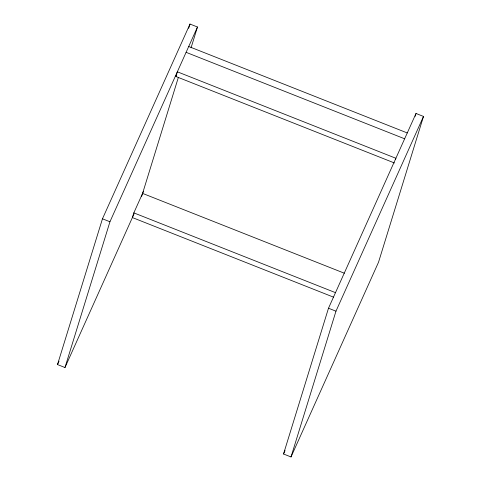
<?xml version="1.0" encoding="UTF-8"?>
<svg xmlns="http://www.w3.org/2000/svg" width="481" height="481" viewBox="0 0 481 481"><rect width="100%" height="100%" fill="white"/><g stroke="black" fill="none" stroke-linecap="round" stroke-linejoin="round"><path stroke-width="0.72" d="M134.085 213.78L64.983 367.526L57.504 364.568L102.465 218.801L189.989 24.05L197.475 27.008L191.047 47.835M64.983 367.526L109.951 221.759L197.475 27.008M188.66 28.361L189.989 24.05M143.506 191.342L133.832 212.867L132.377 217.568L333.465 297.126M394.432 162.969L175.89 76.503L177.345 71.801L395.881 158.267L395.472 159.608M141.546 196.753L178.367 77.393M283.525 453.992L328.493 308.219L416.017 113.474L423.496 116.432L378.535 262.199L291.011 456.95L283.525 453.992L285.065 450.571M291.011 456.95L335.972 311.183L423.496 116.432M415.127 116.342L416.017 113.474M175.89 76.503L176.798 74.489M57.504 364.568L59.037 361.153M188.72 46.489L407.263 132.948M186.093 52.327L404.635 138.793M142.58 193.392L344.366 273.226M133.832 212.867L335.612 292.701M102.465 218.801L109.951 221.759M328.493 308.219L335.972 311.183"/></g></svg>
